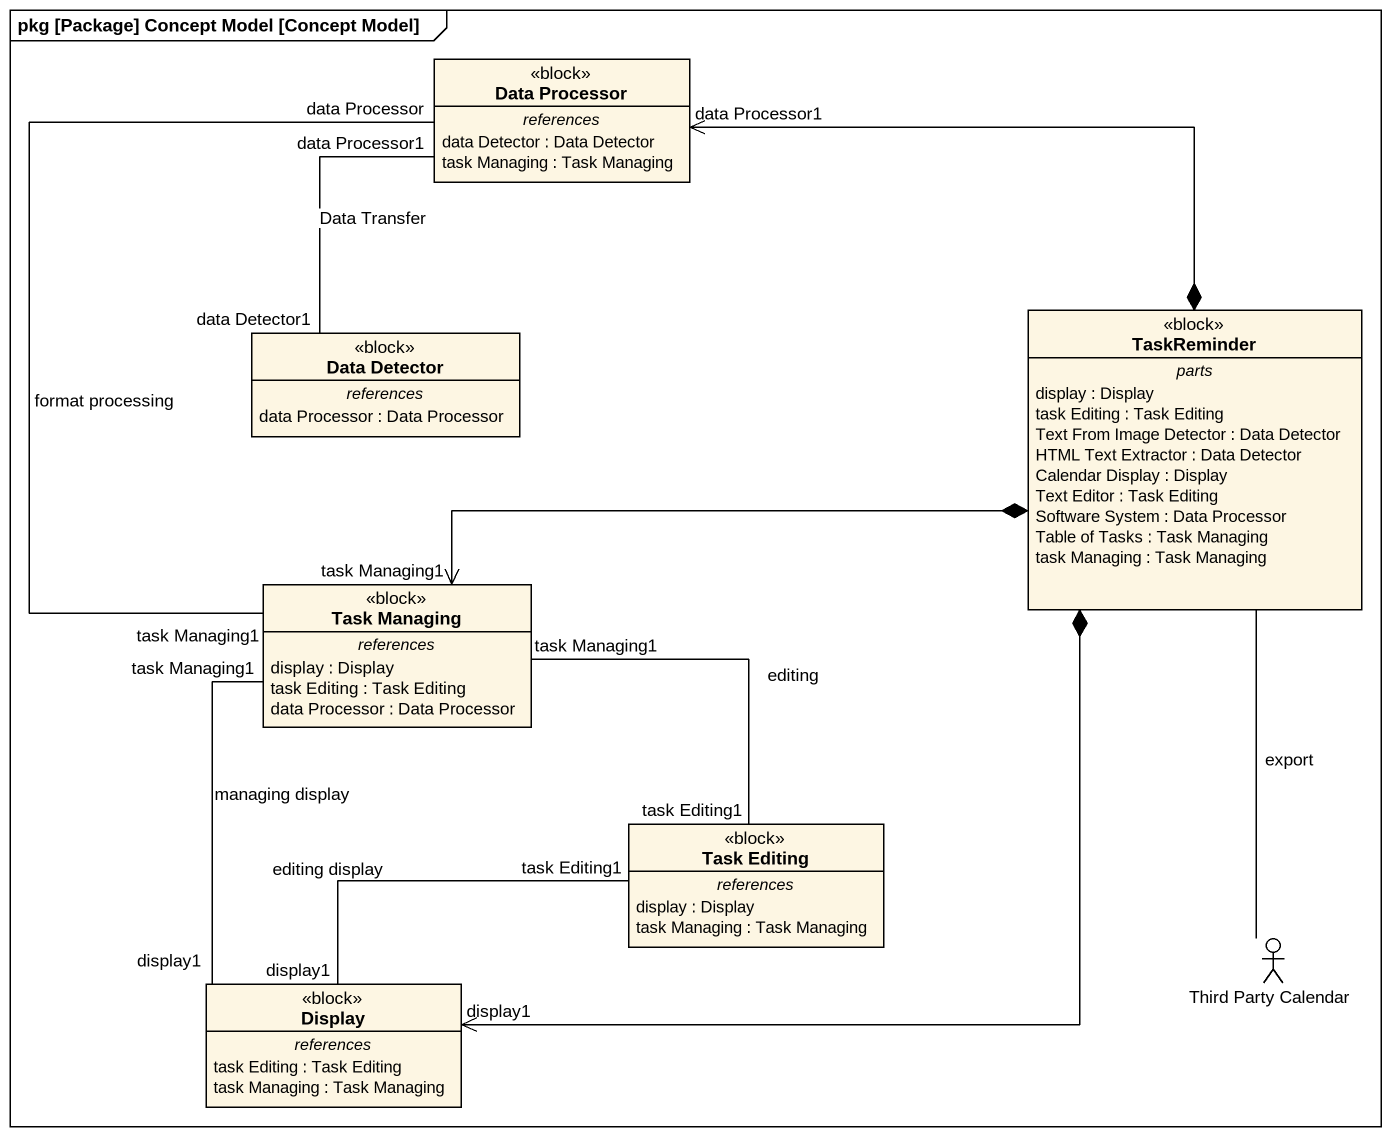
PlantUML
@startuml
mainframe pkg [Package] Concept Model [Concept Model]
allowmixing
hide circle
hide empty members
class "Data Processor" as Data_Processor <<block>> {
  -- references --
  data Detector : Data Detector
  task Managing : Task Managing
}
class "Data Detector" as Data_Detector <<block>> {
  -- references --
  data Processor : Data Processor
}
class TaskReminder <<block>> {
  -- parts --
  display : Display
  task Editing : Task Editing
  Text From Image Detector : Data Detector
  HTML Text Extractor : Data Detector
  Calendar Display : Display
  Text Editor : Task Editing
  Software System : Data Processor
  Table of Tasks : Task Managing
  task Managing : Task Managing
}
class "Task Managing" as Task_Managing <<block>> {
  -- references --
  display : Display
  task Editing : Task Editing
  data Processor : Data Processor
}
class "Task Editing" as Task_Editing <<block>> {
  -- references --
  display : Display
  task Managing : Task Managing
}
actor "Third Party Calendar" as Third_Party_Calendar
class Display <<block>> {
  -- references --
  task Editing : Task Editing
  task Managing : Task Managing
}
Data_Processor "data Processor" -- "task Managing1" Task_Managing : format processing
Data_Detector "data Detector1" -up- "data Processor1" Data_Processor : Data Transfer
TaskReminder *-left-> "data Processor1" Data_Processor
TaskReminder *-left-> "task Managing1" Task_Managing
TaskReminder *--> "display1" Display
Task_Managing "task Managing1" -- "task Editing1" Task_Editing : editing
Third_Party_Calendar -up- TaskReminder : export
Display "display1" -up- "task Managing1" Task_Managing : managing display
Display "display1" -right- "task Editing1" Task_Editing : editing display
@enduml
